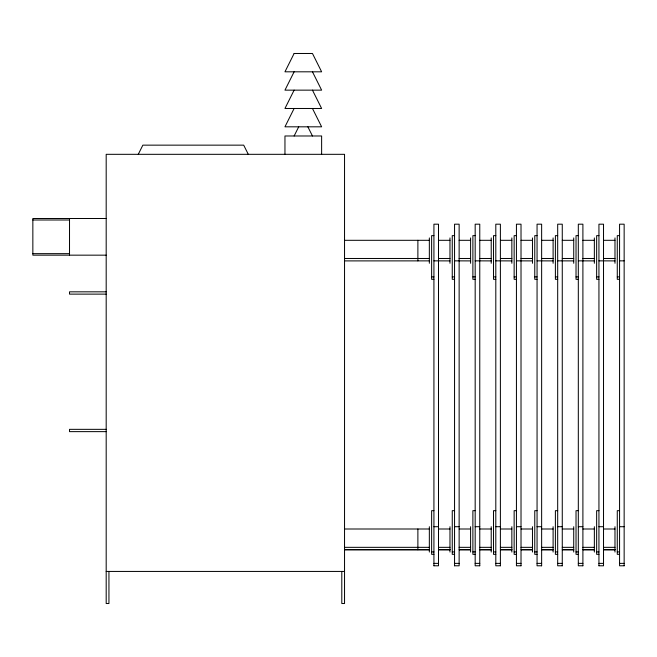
<?xml version="1.0" encoding="UTF-8"?>
<svg xmlns="http://www.w3.org/2000/svg" width="657" height="657" viewBox="0 0 657 657"><rect width="100%" height="100%" fill="white"/><g stroke="black" fill="none" stroke-linecap="round" stroke-linejoin="round"><path stroke-width="0.99" d="M138.274 154.321L142.856 145.148L243.698 145.148L248.289 154.321M294.122 71.81L284.957 90.149L321.626 90.149L312.461 71.81M294.122 90.149L284.957 108.479L321.626 108.479L312.461 90.149M294.122 108.479L284.957 126.817L321.626 126.817L312.461 108.479M294.122 135.983L298.705 126.817M106.188 218.494L32.85 218.494L32.85 255.162L106.188 255.162M32.85 219.996L69.519 219.996M433.924 235.641L431.633 235.641L431.633 279.315L433.924 279.291M454.554 235.641L452.262 235.641L452.262 279.315L454.554 279.291M475.175 235.641L472.884 235.641L472.884 279.315L475.175 279.291M495.805 235.641L493.514 235.641L493.514 279.315L495.805 279.315M516.435 235.641L514.144 235.641L514.144 279.315L516.435 279.291M537.056 235.641L534.765 235.641L534.765 279.315L537.056 279.315M557.686 235.641L555.395 235.641L555.395 279.315L557.686 279.315M578.316 235.641L576.025 235.641L576.025 279.315L578.316 279.315M598.938 235.641L596.646 235.641L596.646 279.315L598.938 279.315M619.567 235.641L617.276 235.641L617.276 279.315L619.567 279.291M344.539 240.306L429.341 240.306M438.506 240.306L449.971 240.306M459.136 240.306L470.593 240.306M479.766 240.306L491.222 240.306M500.388 240.306L511.852 240.306M521.017 240.306L532.474 240.306M541.639 240.306L553.104 240.306M562.269 240.306L573.725 240.306M582.899 240.306L594.355 240.306M603.52 240.306L614.985 240.306M32.85 253.651L69.519 253.651M344.539 258.48L429.341 258.48M438.506 258.488L449.971 258.48M459.136 258.488L470.593 258.48M479.766 258.48L491.222 258.488M500.388 258.488L511.852 258.48M521.017 258.488L532.474 258.48M541.639 258.48L553.104 258.488M562.269 258.488L573.725 258.48M582.899 258.48L594.355 258.488M603.52 258.48L614.985 258.488M344.539 260.903L429.341 260.878M433.924 260.854L449.971 260.903M454.554 260.854L470.593 260.903M475.175 260.854L491.222 260.903M495.805 260.854L511.852 260.903M516.435 260.854L532.474 260.903M537.056 260.854L553.104 260.903M557.686 260.854L573.725 260.903M578.316 260.854L594.355 260.903M598.938 260.854L614.985 260.903M619.567 260.854L624.15 260.854M431.633 276.893L433.924 276.893M452.262 276.893L454.554 276.893M472.884 276.893L475.175 276.893M493.514 276.893L495.805 276.893M514.144 276.893L516.435 276.893M534.765 276.893L537.056 276.893M555.395 276.893L557.686 276.893M576.025 276.893L578.316 276.893M596.646 276.893L598.938 276.893M617.276 276.893L619.567 276.893M106.188 291.831L69.519 291.831L69.519 294.122L106.188 294.122M106.188 429.341L69.519 429.341L69.519 431.633L106.188 431.633M433.924 510.67L431.633 510.67L431.633 554.344L433.924 554.311M454.554 510.67L452.262 510.67L452.262 554.344L454.554 554.311M475.175 510.67L472.884 510.67L472.884 554.344L475.175 554.311M495.805 510.67L493.514 510.67L493.514 554.344L495.805 554.311M516.435 510.67L514.144 510.67L514.144 554.344L516.435 554.344M537.056 510.67L534.765 510.67L534.765 554.344L537.056 554.344M557.686 510.67L555.395 510.67L555.395 554.344L557.686 554.344M578.316 510.67L576.025 510.67L576.025 554.344L578.316 554.311M598.938 510.67L596.646 510.67L596.646 554.344L598.938 554.311M619.567 510.67L617.276 510.67L617.276 554.344L619.567 554.311M433.924 526.709L438.506 526.709M454.554 526.709L459.136 526.709M475.175 526.709L479.766 526.709M495.805 526.709L500.388 526.709M516.435 526.709L521.017 526.709M537.056 526.709L541.639 526.709M557.686 526.709L562.269 526.709M578.316 526.709L582.899 526.709M598.938 526.709L603.52 526.709M619.567 526.709L624.15 526.709M344.539 529L429.341 529M438.506 529L449.971 529M459.136 529L470.593 529M479.766 529L491.222 529M500.388 529L511.852 529M521.017 529L532.474 529M541.639 529L553.104 529M562.269 529L573.725 529M582.899 529L594.355 529M603.52 529L614.985 529M344.539 547.338L429.341 547.338M438.506 547.338L449.971 547.338M459.136 547.338L470.593 547.338M479.766 547.338L491.222 547.338M500.388 547.338L511.852 547.338M521.017 547.338L532.474 547.338M541.639 547.338L553.104 547.338M562.269 547.338L573.725 547.338M582.899 547.338L594.355 547.338M603.52 547.338L614.985 547.338M431.633 551.921L433.924 551.921M452.262 551.921L454.554 551.921M472.884 551.921L475.175 551.921M493.514 551.921L495.805 551.921M514.144 551.921L516.435 551.921M534.765 551.921L537.056 551.921M555.395 551.921L557.686 551.921M576.025 551.921L578.316 551.921M596.646 551.921L598.938 551.921M617.276 551.921L619.567 551.921M433.924 563.378L438.506 563.378M454.554 563.378L459.136 563.378M475.175 563.378L479.766 563.378M495.805 563.378L500.388 563.378M516.435 563.378L521.017 563.378M537.056 563.378L541.639 563.378M557.686 563.378L562.269 563.378M578.316 563.378L582.899 563.378M598.938 563.378L603.52 563.378M619.567 563.378L624.15 563.378M433.924 565.776L438.506 565.8L438.506 224.185L433.924 224.185L433.924 565.8M454.554 565.776L459.136 565.8L459.136 224.185L454.554 224.185L454.554 565.8M479.766 565.776L475.175 565.8L475.175 224.185L479.766 224.185L479.766 565.8M500.388 565.776L495.805 565.8L495.805 224.185L500.388 224.185L500.388 565.8M521.017 565.776L516.435 565.8L516.435 224.185L521.017 224.185L521.017 565.8M541.639 565.776L537.056 565.8L537.056 224.185L541.639 224.185L541.639 565.8M562.269 565.776L557.686 565.8L557.686 224.185L562.269 224.185L562.269 565.8M582.899 565.776L578.316 565.8L578.316 224.185L582.899 224.185L582.899 565.8M598.938 565.776L603.52 565.8L603.52 224.185L598.938 224.185L598.938 565.8M624.15 565.776L619.567 565.8L619.567 224.185L624.15 224.185L624.15 565.8M106.188 571.434L344.539 571.434M307.87 126.817L312.461 135.983M614.985 237.933L614.985 263.276M614.985 526.709L614.985 552.052M594.355 237.933L594.355 263.276M594.355 526.709L594.355 552.052M573.725 237.933L573.725 263.276M573.725 526.709L573.725 552.052M553.104 237.933L553.104 263.276M553.104 526.709L553.104 552.052M532.474 237.933L532.474 263.276M532.474 526.709L532.474 552.052M511.852 237.933L511.852 263.276M511.852 526.709L511.852 552.052M491.222 237.933L491.222 263.276M491.222 526.709L491.222 552.052M470.593 237.933L470.593 263.276M470.593 526.709L470.593 552.052M449.971 237.933L449.971 263.276M449.971 526.709L449.971 552.052M429.341 237.933L429.341 263.276M429.341 526.709L429.341 552.052M417.885 240.306L417.885 258.488M417.885 259.055L417.885 260.903M417.885 529L417.885 549.761M341.796 571.434L341.796 603.52L344.539 603.52L344.539 154.321L106.188 154.321L106.188 603.52L108.939 603.52L108.939 571.434M321.626 154.321L321.626 135.983L284.957 135.983L284.957 154.321M69.519 218.494L69.519 255.162M294.122 53.48L284.957 71.81L321.626 71.81L312.461 53.48L294.122 53.48M429.341 549.728L344.539 549.728L429.341 549.761M449.971 549.728L438.506 549.728L449.971 549.761M470.593 549.728L459.136 549.728L470.593 549.761M491.222 549.728L479.766 549.728L491.222 549.761M511.852 549.728L500.388 549.728L511.852 549.761M532.474 549.728L521.017 549.728L532.474 549.761M553.104 549.728L541.639 549.728L553.104 549.761M573.725 549.728L562.269 549.728L573.725 549.761M594.355 549.728L582.899 549.728L594.355 549.761M614.985 549.728L603.52 549.728L614.985 549.761"/></g></svg>
